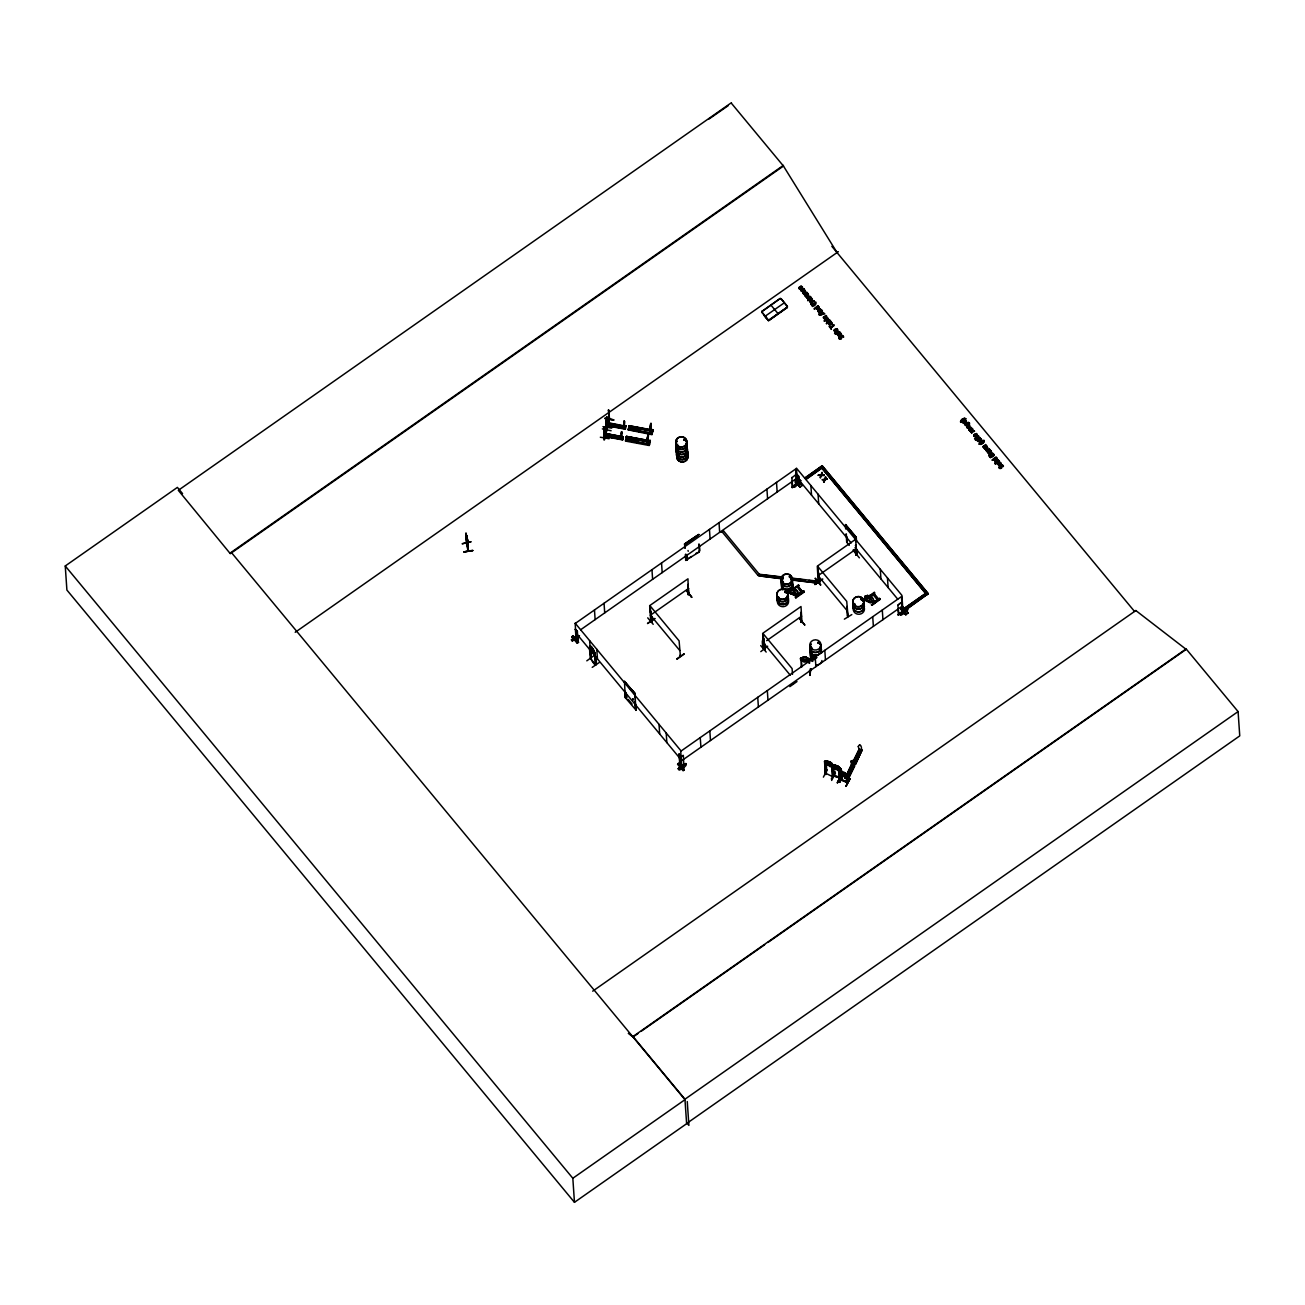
<?xml version="1.0" encoding="UTF-8"?>
<svg xmlns="http://www.w3.org/2000/svg" width="1305" height="1305" viewBox="0 0 1305 1305"><rect width="100%" height="100%" fill="white"/><g stroke="black" fill="none" stroke-linecap="round" stroke-linejoin="round"><path stroke-width="1.5" d="M621.947 432.624L621.669 438.725L621.098 435.674M621.245 435.332L621.196 433.358M621.898 432.33L621.979 433.472M622.142 437.681L623.186 437.338L607.216 434.793L607.429 433.847L623.317 436.832L622.615 439.638L606.939 436.017L606.711 436.963L622.615 439.883M622.974 437.452L622.844 438.611L622.925 437.501M623.757 424.941L624.345 427.991M624.72 421.906L624.214 427.958L623.757 425.202M625.748 427.029L625.927 426.197L610.055 423.146L609.875 424.06C616.466 424.565 628.374 428.268 624.622 426.621M624.932 426.947L625.079 426.817M647.215 439.654L647.9 443.798L648.438 434.043L647.9 443.798L647.15 437.974M649.401 443.488L649.629 441.204M649.694 428.464L650.379 433.015L651.016 423.277L650.412 424.321M651.374 430.96L652.321 431.661L651.032 431.368M677.654 444.189L677.393 445.054M684.326 440.405L684.032 439.181L684.603 440.16M683.869 439.72L685.272 439.622M761.826 312.189L761.99 312.564M778.269 597.07L779.052 597.364M782.478 581.932L783.359 581.606M782.935 582.095L782.69 581.769M786.54 592.519L786.344 591.85M786.719 592.144L786.409 591.703A5.595 5.122 -3.9 0 0 790.569 590.643M789.248 576.973L789.199 576.81M811.889 655.697L812.265 654.882L812.379 655.746M812.085 647.884L811.237 647.59M819.295 642.859L818.529 643.202M854.123 604.476L855.101 604.362M854.318 604.052L855.003 604.133M862.181 599.99L860.843 599.354L862.034 598.718M861.137 599.125C861.594 601.197 863.111 597.543 862.23 600.088M625.894 426.441L609.924 423.766L625.274 426.719M649.466 441.808L648.406 441.808M466.358 543.157L466.913 543.794L466.016 533.272L467.826 542.929M466.717 542.684L466.847 543.745L466.113 533.256M468.365 550.547L467.239 540.629M604.509 437.648C605.438 405.023 600.887 462.149 606.858 429.671M607.755 426.327L607.51 427.502L606.743 417.013L607.526 427.42M608.244 422.412L607.755 423.277L607.233 421.727L606.107 430.193L609.549 419.639L608.522 409.852L609.386 419.835M1003.268 465.657L1002.99 466.652M990.87 455.315L989.728 455.347M848.723 772.674L849.066 773.555M849.066 773.49L849.995 772.854M605.846 427.322L607.543 422.396M811.498 298.421L811.041 297.295M832.264 324.031C833.634 323.493 828.903 324.978 829.311 323.444M650.82 621.098L651.326 620.43M689.089 593.857L688.126 594.542L689.105 594.281M688.404 594.379L688.828 593.693M689.105 594.215L688.453 588.131M763.425 648.324C765.122 649.613 760.766 644.735 762.87 638.993L763.702 638.765L762.87 638.993M764.436 648.34L763.458 648.21M802.086 621.669L801.123 622.224L801.825 621.408M763.719 648.846L762.658 633.382L800.993 606.515L801.906 621.359M818.186 580.953L819.034 580.839M856.129 554.886L856.749 554.707M804.435 289.661L803.227 291.504M805.674 295.648L805.952 296.17M829.181 323.673L829.817 325.516L828.724 323.265M605.504 429.312L605.438 432.151L606.091 429.508M606.678 425.936L606.907 423.799M608 420.797L608.13 418.644M837.206 330.279L836.668 329.007M858.38 746.688L859.228 750.31L861.039 751.044L861.545 747.944M798.97 287.769L799.117 288.699M823.406 317.262L823.961 318.665M840.991 336.103L841.382 338.696L839.441 338.843M973.856 435.25L974.003 436.196M621.213 435.707L621.376 434.369M624.459 421.841L624.198 420.928L623.904 424.582M623.872 424.957L623.839 424.109M624.002 422.445L623.921 423.603M647.068 438.659L647.443 439.72M649.727 427.91L649.906 429.133M650.95 423.897L650.379 433.015L650.118 428.97M607.429 425.055L607.543 422.396M605.846 427.241L605.129 433.961L605.634 433.097M606.352 427.273L607.331 421.743M607.673 422.135C610.854 401.043 607.657 433.081 609.435 416.947M600.333 437.224L609.109 438.725M602.943 426.653L611.719 428.138M613.154 436.914L613.399 435.805M613.154 436.849L613.742 435.788M639.417 429.737L638.129 428.693M606.303 430.683L605.895 420.422L606.352 430.422M800.666 659.906L800.471 658.389L803.391 657.116L806.376 657.377L807.991 660.085L806.082 660.852L802.118 659.661L803.342 657.084L806.376 657.296M801.4 658.568L800.471 658.389L803.391 657.214M803.701 661.619L800.569 659.922M804.402 657.475L803.537 659.286L805.56 660.02L806.425 658.829L805.381 657.541M808.545 658.976L809.475 659.025L806.343 657.328L809.475 659.123L809.638 663.136M809.573 660.558L803.668 661.651L806.686 661.961L809.475 660.542M809.459 670.672L810.258 670.819M810.96 668.845L809.85 675.207M983.138 446.979L983.758 445.804M840.322 336.462L840.518 335.597M990.642 453.895L990.707 454.809M990.609 454.45L991.099 453.308M967.005 427.061L967.429 428.236M607.38 423.978L606.433 428.415M608.701 418.84L608.048 421.466M649.906 427.942L650.901 423.456M1001.147 464.009L1000.837 462.671M605.275 429.998L604.704 434.206L605.944 427.257M606.254 431.841L606.727 427.616M607.38 426.278L608.114 422.086L607.396 426.197M606.075 431.335L606.45 428.676M607.363 425.789L607.739 423.146M608.685 420.65L609.06 418.008M609.386 426.164L625.47 428.268L625.258 429.198L609.37 426.229L610.055 423.244M622.599 439.932L622.762 439.116L606.874 436.131M647.753 440.764L650.2 440.389L650.004 442.265L626.253 437.354L626.53 436.392L650.33 440.845L649.254 445.511L625.438 441.057L625.78 439.638L649.58 444.173M628.178 429.851L651.945 434.679L652.989 430.095L629.108 425.691L628.178 429.883L628.439 428.888M629.124 425.822L652.924 430.307L652.679 431.482L628.847 427.061L629.189 425.642M649.254 444.434L625.682 439.932M651.978 434.418L652.255 433.358L628.357 429.133L652.239 433.423M652.435 431.205L652.288 432.787L652.386 431.188M799.59 288.519C799.998 285.469 801.727 291.276 799.476 287.997M823.944 317.327L825.527 318.159M834.678 330.475C837.353 329.235 834.743 333.101 834.825 330.002M963.269 422.412C964.787 419.835 964.574 425.283 963.253 421.89M975.602 436.31L974.835 434.777L974.476 436M988.733 453.194L988.391 452.704M828.61 323.885L828.887 323.069M969.223 429.59L969.321 430.454M783.033 578.98L759.265 575.88L759.51 574.282L783.261 577.087M759.282 576.174C761.076 572.145 755.938 577.234 759.526 574.591L783.277 577.397M790.944 579.926L818.659 583.188L818.741 580.578M624.018 422.216L624.41 420.977M647.329 438.007L648.226 434.206M650.004 427.273L650.428 425.006M998.765 465.004L998.146 464.515M626.204 437.762L650.021 442.183M647.459 437.257L648.079 434.565M649.45 444.695L625.65 440.225M650.33 440.878L626.449 436.441L625.584 440.503M652.712 431.172L629.043 426.278M652.989 430.128L650.379 429.508L652.875 429.655M997.281 459.278L997.069 458.12M983.823 440.356L983.171 442.281A3.997 3.654 -3.9 0 1 982.176 443.276M983.709 441.204L983.856 440.323L984.068 441.808M960.692 420.911L960.888 422.38L961.035 421.515M960.92 422.363L961.165 421.156M635.6 703.95L635.829 710.377L635.046 703.395M797.176 594.542L794.761 595.211L790.504 593.759L788.726 591.491L789.313 588.637L791.727 587.968L795.936 589.485L797.73 591.752L797.094 594.476M797.045 594.542L797.681 591.671L795.936 589.485M870.565 602.682L866.357 601.181L864.562 598.897L865.166 596.059L864.611 598.979M826.391 321.226L826.734 320.247M621.327 432.428L621.572 431.612M608.375 436.963L608.995 434.271M611.034 426.213L611.67 423.521M609.451 437.159L610.071 434.467M612.11 426.425L612.746 423.733M611.05 437.469L611.686 434.777M615.144 426.996L615.781 424.304M614.1 438.04L614.737 435.348M617.396 424.598L616.759 427.208M620.984 438.92L621.62 436.213L623.203 437.061M625.862 426.327L624.279 425.479L623.692 427.958M621.979 436.914L621.555 438.708L621.262 435.984M622.697 438.594L622.991 437.093M609.419 425.919L625.356 428.79L625.894 425.773M628.88 437.012L627.917 440.927M635.568 427.029L634.605 430.944M637.705 427.436L636.758 431.351M637.46 438.627L636.514 442.542M639.173 431.922L640.135 427.893M650.494 429.818L649.547 433.864L649.58 432.917M650.2 440.389L650.167 441.204M652.076 432.754L652.5 430.503M604.965 418.546L613.839 419.835L605.08 418.106M606.466 429.769L604.541 437.991L604.117 427.583M606.825 421.597L606.743 417.013M609.174 419.036L606.107 430.193M611.131 430.764L602.339 428.888M651.293 621.262L651.766 622.175M652.043 621.93L650.885 611.735L651.848 622.175L651.587 621.343M680.182 656.04L680.019 655.224M680.378 655.763L679.089 640.853L650.249 606.058L651.277 621.653M764.241 649.303L763.246 633.79L792.102 668.584L792.494 674.359M764.29 649.368L765.105 649.727L764.648 643.756M793.032 683.657L793.179 683.771M818.92 582.063L817.876 566.566L846.733 601.36L848.022 616.27M819.393 582.683L819.149 581.426M848.071 616.368L847.516 615.65M467.076 539.699L466.799 535.605M621.555 431.988L621.196 433.488M591.083 658.846L589.615 640.608M589.811 646.187L590.774 659.058L590.594 657.948M850.893 761.092L852.834 760.407M858.135 746.525L859.571 744.878M818.643 307.279L818.153 306.822M996.661 459.197L996.009 459.882M841.268 334.586L841.219 333.64M827.027 317.262L826.554 318.306M966.336 421.825L965.863 422.869M977.478 435.25L975.292 436.8M626.449 436.441L650.2 441.384L626.384 436.979M651.994 433.374L651.913 433.684M761.875 312.384L761.973 311.194M763.686 314.88L768.661 320.916L761.973 312.303M781.124 298.731L787.29 306.169L787.143 307.686L769.379 320.149M841.48 338.517L841.399 337.326M1001.522 468.087L1001.441 466.896M466.358 542.635L468.055 550.971L468.185 550.106M803.831 293.511L804.108 292.075M811.09 300.509L810.519 301.047M818.349 311.047L820.502 308.779L818.463 311.194M967.641 427.094L967.951 427.991M801.971 288.062L800.927 286.284M826.408 317.539L825.152 315.696L826.228 316.528M798.986 287.981L799.41 287.035M823.488 317.001L823.553 318.192M973.938 435.005L973.905 435.952M604.982 418.448L613.758 420.145M857.336 757.65L856.113 757.569L856.439 758.433M960.447 421.858L961.035 420.243M810.536 297.507L810.894 297.964M997.64 463.373L997.558 464.433M983.758 446.897L984.362 446.082M802.901 292.777L805.364 290.509L803.521 293.07M809.948 300.803L810.111 302.01M817.746 310.215L817.909 311.406M840.648 334.488L839.637 333.379L839.213 334.292M820.992 474.89C814.336 475.02 823.031 476.57 822.02 472.459L821.644 475.085L823.863 474.89L821.644 475.085M820.992 475.085L822.02 472.459M825.152 479.327L827.37 479.114L825.152 479.327L825.527 476.7C826.196 480.615 818.186 479.392 824.336 479.849M803.766 290.265L803.668 289.123M820.453 478.005L821.465 475.412L824.271 475.379L821.465 475.412M823.944 482.034L824.972 479.653L823.961 482.246M821.628 474.89L822.46 473.193M825.135 479.131L825.967 477.418M820.029 477.483L820.812 475.412L818.219 475.118M823.537 481.708L824.32 479.653M819.165 308.323L818.61 306.544M997.15 459.539L996.841 457.908M1000.511 464.074L999.924 462.655L998.325 463.601M969.321 429.378L969.24 430.242M623.138 437.485L607.314 434.369M606.76 436.686L607.38 433.88L623.268 436.963L607.298 434.451M622.697 439.508L606.76 436.653L622.762 439.132M626.27 437.387L650.184 441.465M652.81 430.878L628.912 426.719L652.81 430.911M765.105 649.727L763.898 639.45L764.502 649.009M826.228 773.702L825.364 773.849L824.532 761.304C829.099 763.914 824.466 789.346 825.249 762.006C823.488 759.526 832.769 761.826 832.753 764.697C835.184 783.489 830.975 779.101 831.921 764.371L833.226 776.997M824.727 762.838L830.225 766.639M829.001 761.924L828.137 761.484L827.354 763.099L829.213 764.42L830.045 764.175L829.034 761.843M827.142 769.787L823.39 777.144M841.252 772.674C843.944 770.342 835.135 763.017 839.474 768.302L839.555 769.444L836.016 768.906L834.091 766.133C838.202 764.273 830.518 765.236 833.357 766.149C832.362 778.041 832.182 775.3 841.399 778.09M832.851 766.214L830.176 766.59M832.753 767.079L838.365 770.668M835.64 769.607L832.802 766.981M831.285 779.02L835.102 771.532M833.243 776.964L825.429 773.115M833.438 765.872L834.205 775.203M835.461 773.098L831.644 780.439M840.387 779.118L840.029 768.514L840.29 772.364M839.604 779.509L839.082 771.793L844.498 772.495L845.983 775.692L842.443 775.154L840.599 773.539L841.709 771.369L839.131 771.94L840.338 779.003M840.86 768.759L839.898 768.775M839.148 773.408L842.019 776.018L847.434 776.638L844.759 777.013M839.458 778.318L837.206 782.853L840.616 776.801M842.638 772.071L841.904 773.604L843.748 774.925L844.596 774.681L843.585 772.348M839.816 778.433L837.598 782.837M840.453 778.074L841.382 778.742L841.04 774.86M842.557 776.149L839.604 782.38L842.981 776.475M842.671 776.361L839.588 782.184M851.545 761.076L850.762 761.631M845.02 778.172L851.855 764.094L845.085 778.204L848.185 779.428L854.857 765.774L851.676 764.518M859.457 749.054L852.459 763.082L859.065 749.396M859.473 749.396L852.752 763.197L855.558 764.306L861.806 750.489M853.242 764.763L845.607 778.416L852.785 764.094L853.666 765.138M859.799 749.608L852.997 763.295L860.028 749.788L861.055 750.032L860.142 750.147M853.013 764.322L853.046 765.219M860.794 749.298L860.99 750.147M847.581 779.183L854.318 765.562M861.773 749.984L854.612 763.931L861.985 750.065L855.493 764.29M855.02 764.094L861.985 750.065M847.744 779.248L854.384 765.105M846.505 774.664L846.961 782.087M847.646 782.282L847.239 775.088M849.979 778.922L845.868 786.328L850.012 778.955M845.983 786.36L849.604 778.612M983.562 441.367L983.154 442.085A3.997 3.654 -3.9 0 1 982.159 443.08L981.311 443.749M590.219 658.095L595.684 664.93L594.656 652.027L595.52 664.115M606.695 430.471L605.895 420.422M983.709 442.477L984.313 441.057M841.089 335.907L841.219 337.13M801.123 622.224L801.188 612.143L800.748 612.828M840.355 336.103L841.872 335.075L843.422 336.625M1001.424 468.267L1001.571 467.304M802.51 288.062L801.449 289.286M837.663 330.491L835.575 331.943L834.123 330.442M837.516 330.981L837.353 328.958M966.108 422.592L965.928 420.585M977.396 435.56L974.672 436.637M991.376 452.427L990.674 453.422M799.068 287.72L799.965 286.627L801.841 288.046M834.352 329.708L834.287 331.127L835.918 331.731M962.943 421.319L963.269 423.228M962.813 421.776L963.465 420.846M973.954 435.201L974.59 434.288M988.064 451.628L988.162 453.292M837.125 330.279C836.342 332.449 835.233 327.392 834.368 329.904M965.602 422.298C962.992 416.213 968.783 426.017 963.172 421.287M990.838 452.199C990.299 454.548 989.076 449.491 988.293 451.595M688.012 550.482L688.241 551.281M811.335 298.763L811.465 297.866M635.388 709.365L625.258 697.62L624.475 681.194L635.046 693.95L635.829 710.377M961.361 420.993L962.992 419.182M997.64 463.569L998.374 462.574M1001.033 464.091L999.614 465.445M787.307 307.54L787.404 306.479M817.974 642.5L819.458 642.305M803.097 292.19L803.325 293.756M810.079 300.607L809.981 301.814M967.217 426.67L967.021 427.665M967.087 427.061L969.468 424.99L967.87 427.029M608.978 416.85L609.304 415.528M607.233 421.809L608.097 420.585L608.097 422.168M608.195 423.815L606.743 428.546L606.711 426.099M604.721 435.723L605.487 434.467L604.835 435.642M578.164 637.199C579.665 645.632 572.536 637.819 578.441 637.166M681.846 765.676L681.52 766.573L680.786 756.427L678.992 754.29L680.786 756.427M684.212 764.665L681.716 766.785L680.672 750.457L575.179 623.203L576.125 639.156L577.707 637.101M682.205 766.133L684.146 765.17M818.659 307.768C816.424 311.52 815.282 305.142 818.545 307.311M989.255 454.89C987.901 459.409 996.351 456.456 993.382 453.83M819.149 308.111L818.398 309.089M997.15 459.344L996.4 460.322M789.395 588.702L791.727 587.968M788.954 589.566L797.339 587.054C807.762 602.763 798.578 579.828 794.19 589.387M788.677 591.557L790.292 589.795M790.259 592.927L793.995 592.682L794.354 591.736L792.233 590.545L789.721 592.144L790.308 592.861M790.504 593.759L795.642 593.563L794.696 590.3L792.102 589.289M793.277 594.77L802.004 592.666L793.619 595.178M865.297 597.168L873.518 594.884L868.429 596.483M864.514 598.962L867.956 596.695L871.74 599.142L871.495 600.969L866.438 601.067M867.564 595.537L871.789 596.891L873.567 599.174L872.98 602.013L870.582 602.551M865.525 599.631L868.086 597.967L870.207 599.142L868.787 600.398L865.574 599.55M879.586 598.375L878.705 599.615L879.586 598.375L880.059 599.484L871.724 605.324L877.971 600.121L873.355 595.113M871.789 596.891L867.531 595.455L865.117 596.124L867.613 595.472M869.13 602.192L877.857 600.072L869.473 602.584M998.178 463.797L999.271 462.737M635.225 439.442L635.095 440.992M819.997 314.423L821.351 312.629L822.248 313.901L821.351 312.629M821.693 312.401L824.091 313.298L822.786 313.722L821.693 312.401L822.476 311.145L821.465 309.938L819.361 311.634L821.465 309.938M805.723 295.403L808.431 295.795M961.589 420.634L963.873 418.823M897.791 614.655L898.949 614.247L897.987 614.867M808.627 295.844L808.138 294.147M841.04 334.945L841.105 333.476M972.861 429.949L971.034 430.21M991.327 453.912L992.012 455.853L993.399 454.662L992.665 453.846M837.794 333.803L837.614 335.075M841.366 338.501L839.197 338.664M967.658 427.29L969.843 425.43M802.118 288.829L802.542 287.165M990.984 453.178L991.409 451.514M803.929 290.999L804.386 289.384M571.802 636.742L577.365 643.153L571.802 636.742L573.058 635.666L578.621 642.288L577.365 643.169M572.895 635.78L578.441 642.207M677.589 764.339L683.135 770.782C688.11 768.596 669.547 755.269 684.195 769.999M678.535 763.67L684.244 769.95M974.101 434.957L974.851 434.108L976.727 435.527M988.277 451.383L988.962 453.814M826.277 317.539L824.156 316.479M826.13 317.914L826.342 316.528M836.848 330.85L836.081 328.697M976.58 435.919L976.662 434.32M997.819 463.291L1000.364 462.476M1000.853 464.368L998.602 465.281M467.353 538.671L466.325 536.306M818.153 581.361L817.289 566.158L855.623 539.291L856.749 554.788M983.334 446.392L985.634 444.483M817.892 310.215C823.422 306.822 815.755 309.546 818.349 311.732M803.456 290.64L803.782 289.302M792.102 481.154L792.233 487.613L796.98 484.351M796.605 484.204L797.045 483.29M967.984 425.528L968.049 423.407M902.391 611.817L901.673 602.209L897.824 605.275L898.982 614.59M897.873 608.766L898.476 614.9L902.538 612.045L901.478 596.581L680.9 751.158M804.891 477.907L822.248 465.738L928.263 593.612L902.114 612.437M818.969 308.372L816.163 309.073M996.955 459.605L996.025 460.551M647.72 617.852L653.201 624.312M820.796 584.852L815.38 578.164M760.717 645.584L766.182 652.076M1000.56 465.363L1002.224 464.906M841.105 336.119L842.753 336.56M988.538 452.134L989.973 453.226L988.864 453.096M762.006 311.585L780.325 298.437L781.157 299.139M787.274 307.148L769.183 320.247L768.286 319.741M685.304 440.079L684.358 440.307M789.378 576.419L790.585 576.272M961.557 419.819L962.633 418.775M789.737 577.56L790.7 577.316M786.491 592.437L785.349 592.584M983.203 442.901L980.936 444.418L978.832 443.847M819.409 643.218L818.268 643.349M1000.348 464.058L998.945 464.825M967.299 425.332L967.38 423.538M832.117 323.999L830.42 324.08M818.414 308.111L817.044 308.828M996.416 459.327L994.655 459.964M839.637 335.206C836.587 331.747 840.273 338.778 837.598 334.879M969.925 429.769L971.654 430.699M792.233 487.613L792.902 486.667M1001.261 468.234L999.238 468.234M828.903 323.265L831.432 322.139M969.501 429.394L971.67 427.632M826.244 318.567L826.391 315.777M837.272 331.046L836.26 331.649M965.847 422.673L964.852 423.473M575.799 638.7L577.772 641M577.821 640.2L575.717 638.602M681.977 766.198L683.999 765.187M984.035 447.207L986.857 445.951M983.742 446.832L984.998 447.468M803.293 292.19L805.364 290.509M810.275 300.623L812.346 298.943L810.748 300.982M615.764 425.316L616.939 425.675M635.029 439.687L636.612 439.801M967.674 425.773L968.506 424.092M826.995 320.198L828.675 319.48M984.019 446.538L985.993 444.923M985.569 447.55L985.259 448.887M792.918 486.357L792.2 487.271M796.964 484.008L796.344 484.84M902.098 612.404L928.263 593.612M810.699 298.388L809.018 299.775L808.35 298.78L807.811 300.639L807.958 299.253M577.365 631.196L575.326 629.222L577.365 631.196L577.952 640.902M791.841 477.451L792.69 487.287C801.825 488.233 792.836 468.984 798.627 476.146L799.247 486.194L797.257 483.013M575.603 636.758L571.28 639.776L572.373 641.098L576.206 638.324M576.467 637.639L572.096 640.755L579.42 635.714M577.169 637.59L579.436 635.91M799.443 485.558L798.627 476.146M795.365 482.654L799.688 479.62M794.778 484.661L800.634 480.599L793.489 485.835M793.636 486.047L800.683 480.664M799.264 485.411L797.502 483.617L796.05 484.514L795.691 468.968L575.114 623.545M681.65 766.312L679.954 763.425M678.992 754.29L679.791 764.208L679.84 763.229M680.117 763.588L681.145 765.513M678.225 768.612C697.604 757.699 673.837 767.356 679.334 770.129C690.688 764.828 686.463 759.787 678.241 768.808M902.913 611.246L902.799 610.169M908.231 613.007L902.489 606.727L908.231 613.024L905.752 614.769L902.456 610.773M898.688 614.28L902.538 612.045M899.634 613.872L906.681 608.538M900.597 615.079C916.436 599.957 901.478 619.532 899.504 613.758L906.6 608.424L907.66 609.875M650.706 611.034C649.123 610.055 652.484 616.58 651.391 619.141M687.735 585.097L688.192 584.412L688.322 594.77L687.98 578.8L649.662 605.65L650.755 621.131M686.691 590.561L691.748 597.347L686.381 590.757M654.67 618.472L647.492 623.545L654.931 618.635M691.748 597.347L686.658 590.561M676.806 658.878L683.983 653.838M677.034 659.155L684.179 654.066M818.333 571.541C816.653 570.252 820.405 580.252 819.181 581.785M855.362 545.604L855.819 544.919L856.129 555.212M818.773 572.993L819.377 582.617M853.992 551.281L859.375 557.855M856.488 554.543L855.754 555.049L856.423 554.185M820.861 579.991C801.4 594.493 837.451 568.719 815.38 584.183M819.426 582.617L819.149 581.508M767.666 646.203L760.799 651.635M804.745 625.079L799.329 618.358L804.794 624.85M847.63 616.107L846.88 606.45L847.646 616.825M851.822 614.573L844.368 619.157M847.581 782.364L839.784 779.118M683.151 755.334L681.112 756.786M677.589 764.355L678.845 763.458M686.609 1123.523L1239.75 735.889L1238.086 711.584L1186.131 648.911L632.99 1036.545L684.946 1099.218L686.626 1123.719L574.461 1202.329L66.898 590.039L65.25 565.979L177.398 487.385L182.57 493.616M731.452 102.671L178.312 490.321L230.316 553.695L783.457 166.045L731.501 103.372M230.267 552.994L783.408 165.344M295.207 632.289L838.348 251.669M762.153 311.177L780.096 298.486M801.515 286.79L800.699 286.219L801.71 286.317M803.472 289.139L802.673 288.601L804.272 289.302M766.296 318.061L763.784 314.897M803.847 294.31L807.045 292.548L804.223 294.734M804.043 293.429L807.061 292.744M803.815 293.315L806.686 292.108M787.111 307.295L768.939 319.904M807.632 294L807.55 293.152L805.12 295.762M807.942 294.555C804.467 292.956 810.503 296.398 806.784 294.995M805.185 295.778L806.311 297.149L806.278 296.284M807.338 298.502L810.536 296.741L807.697 298.943M807.632 297.573L810.536 296.936M807.42 297.442L810.16 296.3M810.764 297.899L811.384 297.883M809.018 299.775L810.356 298.633M807.795 300.427L809.622 300.509M809.377 300.215L810.943 298.91M810.845 302.727L814.043 300.966L811.204 303.168M810.536 301.439L814.043 301.178M810.65 301.602L811.563 302.222L813.668 300.542M810.633 304.098L812.493 305.68C815.201 304.979 810.242 300.917 813.994 304.636C815.478 298.307 818.512 304.946 812.428 306.463L811.074 303.788M814.402 309.155L817.99 305.745L818.871 306.887M814.043 308.714L817.99 305.745M817.925 306.936L816.017 307.817M818.643 312.14L821.84 310.378L819.002 312.58M825.641 315.304L826.636 316.234M824.059 320.818L828.381 318.273L824.417 321.258M826.244 323.444L830.551 320.899L826.603 323.885M827.158 321.503C834.499 322.156 821.954 322.041 829.067 320.084M829.132 323.069L831.057 321.503M830.306 323.558L831.22 322.58L831.106 323.836M829.947 323.183L831.448 322.906M829.523 326.054L830.502 327.408L833.83 324.863L830.502 327.408M830.877 327.669C838.381 322.939 829.344 327.539 831.399 329.333L829.083 326.364M836.375 329.023L836.88 328.73M835.64 332.644C834.629 334.733 842.002 328.974 836.619 332.873L836.032 332.171M836.13 333.232L834.939 332.954M836.978 333.313L839.425 331.601L835.738 333.982M836.57 333.591L835.51 333.982M840.828 333.395L839.963 332.253L837.533 334.863M838.038 333.819L839.963 332.253M838.854 333.933L840.355 333.444L839.8 334.537M838.723 336.25L838.691 335.385M839.001 338.631L838.985 336.82L839.082 337.669M684.521 544.022L698.811 534.463L684.521 544.022L685.043 548.345L684.946 544.267L698.632 534.675M685.794 544.022L697.898 535.588M792.037 477.663L795.887 474.596M580.611 629.777L796.344 478.592M723.443 530.776L722.073 532.065L723.443 530.776L759.526 574.591M795.185 481.855L799.965 487.173L802.461 485.411L796.768 479.082L794.892 480.371L800.047 486.896M686.887 559.78L685.631 560.204L685.631 554.331M698.893 551.363L699.92 550.645L699.268 544.283M796.017 484.481L800.096 481.268M796.931 483.812L800.112 481.561M804.908 478.217L822.248 465.738M792.494 487.075L796.556 484.22M801.156 482.54L797.975 485.069L801.172 482.834M805.935 479.18L821.905 467.989L805.952 479.473M593.253 648.96C595.798 654.311 599.86 675.338 590.578 658.307C586.124 630.543 598.75 657.524 595.537 664.816M589.778 647.688L593.514 653.593L595.211 654.245M592.013 647.802L591.622 648.993L593.4 651.13L592.617 648.52M591.687 651.391L595.292 654.197L594.803 652.843M650.314 615.275L688.632 588.408M586.81 660.836L593.938 655.714M595.602 664.588L595.096 664.049M592.209 667.361L599.468 662.385M964.966 419.867L965.716 420.536M964.493 424.582L968.587 422.412M967.396 423.75L965.488 425.038M969.289 423.799L969.648 423.212M967.641 426.49L969.468 424.99M968.147 427.91C973.563 424.598 968.816 430.193 967.935 428.285M971.312 429.998L971.328 428.562L972.241 429.198M969.631 430.732L970.431 431.629L970.398 430.764M974.639 431.221C967.609 434.239 972.926 431.074 974.28 430.781M971.801 433.407L971.475 432.395M845.64 528.835L845.689 524.577L856.259 537.334L856.537 541.379M975.83 433.961L977.298 434.532M978.832 436.278L974.509 438.823L978.473 435.837M975.357 439.867L979.68 437.305M976.858 439.524L976.646 438.317M977.119 439.997L976.613 440.258M977.608 439.654L980.055 437.746M977.266 440.731L977.69 441.416M977.771 440.421L980.969 438.855L978.146 441.057M977.788 440.617L980.61 438.431M978.13 440.862L980.969 438.855M979.207 442.346L982.404 440.584L979.745 441.498M980.039 441.759L982.045 440.144M979.566 442.77L982.404 440.584M625.258 697.62L625.16 691.324M856.259 537.334L845.363 524.789M987.216 446.392L985.471 448.985M985.454 448.79C990.805 445.38 986.156 451.187 984.965 449.067M985.895 450.388L986.401 450.845M987.184 450.486C992.583 446.343 987.575 453.814 986.401 450.649M986.662 451.334L987.02 451.758M986.955 450.6L989.484 449.132M987.004 451.563L989.842 449.573M792.037 589.436L798.448 584.966L798.154 586.532L802.852 592.193L798.154 586.532M793.685 588.914L798.839 585.423M817.941 575.782L856.276 548.916M990.104 456.277L991.588 456.146L991.148 455.429M990.413 457.484L994.214 454.825M802.803 591.605L803.733 590.953L804.206 592.062L795.871 597.902L795.398 596.793L802.086 592.111M856.912 553.581L857.091 549.47M795.446 597.38L804.174 591.475M992.387 460.388L996.351 457.402M992.028 459.947L995.992 456.962M995.65 457.892C992.632 461.105 994.981 456.832 996.547 458.544M994.818 461.905L995.242 462.59M998.521 460.029L995.323 461.791L998.162 459.605M995.095 463.454L999.418 461.122L995.47 464.091M995.111 463.667L999.059 460.681M995.454 463.895L999.418 461.122M766.655 640.673L801.645 616.139M869.489 595.732L874.285 592.372L873.991 593.938L878.705 599.615M871.136 595.211L874.676 592.845M869.995 596.206L873.273 593.905L877.971 600.121M871.3 604.802L877.939 599.533M871.724 605.324L880.027 598.897M900.319 603.155L897.824 605.275M681.553 760.782L902.13 606.205M901.853 610.12L925.816 593.335L901.853 610.12L902.93 611.686L901.934 595.39L796.442 468.136L797.583 483.666M592.698 991.164L1135.839 610.544L1186.163 649.368L767.976 942.422M628.309 1033.364L633.023 1037.002L638.014 1033.495M641.359 1031.162L764.648 944.755M684.946 1099.218L1238.086 711.584M574.461 1202.329L572.83 1178.268L684.978 1099.675L231.621 552.782M708.99 119.032L728.288 105.607M1135.839 610.544L1134.534 611.441L831.84 246.319M688.355 558.589L691.356 556.517M695.859 553.418L699.333 551.917L686.854 559.633M849.261 545.392L846.717 542.276L847.076 537.937M626.987 697.865L625.878 692.351M634.834 693.151L625.291 682.678L634.834 693.151L635.323 698.012M857.369 553.516L855.623 553.173L853.079 550.058M635.91 708.762L634.736 701.389M901.788 611.735L902.783 611.148M901.804 612.094L902.799 611.507M802.461 485.411L796.556 479.212M962.242 419.231L964.607 418.155L965.912 418.872L964.33 418.905M982.502 443.488L980.12 444.352M803.211 290.624L801.662 290.787M967.005 422.82L968.016 422.363M801.792 288.878L799.28 288.748M826.228 318.355L824.515 318.746M965.537 422.918L963.025 422.787M990.658 453.226L988.391 453.324M803.586 291.08L801.335 291.146A1.958 1.794 -3.9 0 1 800.813 290.46M967.674 425.577L965.292 425.512M991.539 453.961L992.485 453.912M840.812 335.516L843.242 336.298M591.475 646.823L590.79 648.406L594.33 652.679M976.76 439.377L975.928 439.524M840.844 334.896L839.621 335.01M972.258 430.634L972.796 428.856M684.342 439.279L685.484 439.361M785.333 591.41L786.181 591.654M989.484 454.907L990.381 454.727M800.193 486.798L795.495 481.839M901.282 609.435L906.143 614.459M848.951 772.495L849.963 772.772M981.735 443.341L980.871 443.896A4.241 3.882 -3.9 0 1 979.598 444.092L979.272 444.369M833.406 774.844L841.497 778.123M839.555 778.775L847.679 782.038M847.532 782.674L846.341 775.137L846.831 782.396M802.967 290.787L801.515 290.624M638.129 428.578L637.77 430.242M636.073 441.172L636.726 439.916M998.749 462.557L1000.07 462.362M801.091 288.666L799.688 288.487M964.835 422.706L963.318 422.363M974.835 434.777L975.977 436.147L974.574 435.984M1000.625 467.957L999.434 467.663M825.886 318.567L824.842 318.812M990.316 453.439L989.272 453.667M963.041 418.775L964.623 418.367M818.023 309.122L816.979 309.35M810.128 671.162L809.361 671.39M963.449 419.166L965.879 418.889M1001.098 464.955L1001.93 464.841M820.013 314.619L822.232 313.706M1000.837 468.528L999.483 468.413M819.719 315.255C834.645 309.807 810.209 320.149 822.085 310.867M991.409 453.341L993.121 453.732M966.809 425.397L965.667 425.153M966.597 425.658L967.576 423.685M864.791 596.989L873.192 594.476M995.666 460.486L994.41 460.437M466.44 543.728L465.738 533.451L466.309 534.137M467.679 540.662L466.342 534.871M466.88 536.502L468.022 542.896M467.761 542.717L466.945 538.835L467.663 543.239M467.402 541.363L466.945 538.835M470.926 541.901L462.117 543.777L470.844 541.689M467.565 543.272L468.103 544.316M463.83 551.95L472.671 550.302M472.72 550.596L463.813 551.868L472.736 550.661M854.155 763.066L853.666 766.149L851.839 765.431L851.007 761.794M616.466 426.229L615.634 425.838M636.073 441.074L634.931 440.699M824.499 761.386L827.223 760.929L826.065 763.034L827.892 764.648L831.432 765.187L829.947 761.99L832.655 764.665M832.655 765.546L835.331 765.17M838.332 770.749L841.056 770.309M818.235 475.33L820.812 475.412M991.702 453.243L992.583 453.357M824.988 479.849L827.37 478.919M847.532 782.723L839.458 779.444L839.082 771.793M964.493 423.358L963.53 423.195M808.496 658.846L809.377 659.123M785.936 591.442L785.153 592.519M861.626 598.848L862.442 599.125M1001.946 465.379L1001.261 466.701M847.614 615.764L848.087 616.613M845.673 534.414L845.803 534.61M632.697 699.219L633.333 699.969L632.697 699.089M791.173 578.033L818.888 581.312M791.189 578.327L805.054 579.975M809.002 580.431L819.752 582.47L819.393 578.376M759.265 575.88L783.016 578.686M790.928 579.616L818.659 583.188M828.887 320.019L827.06 321.552M984.508 447.941L983.122 446.767M802.216 291.716L800.683 290.004M624.23 425.691L625.845 425.985M609.5 425.691L625.389 428.611M628.292 429.524L652.125 433.896M621.62 431.694L621.8 432.575M841.203 778.71L833.34 775.545M835.526 334.178L834.531 333.281M608.456 416.572L607.347 423.456M801.4 622.452L800.683 614.459M807.762 298.209L806.849 297.687M811.155 302.515L810.291 301.993M818.953 311.911L818.088 311.389M802.689 288.617L803.668 289.335M827.647 322.253L826.62 321.731M827.664 322.449L826.375 321.014L829.295 319.611M831.122 322.156L832.215 322.922M768.727 320.296L761.973 312.172M830.894 323.787L831.448 322.71M971.507 429.916L972.421 429.655L971.817 428.709M984.133 447.892L983.154 446.963M1002.289 465.526L1001.098 466.342M998.553 464.743L1000.544 463.128M859.522 744.976L860.452 745.334M800.096 289.465L798.954 288.03M859.277 750.212L861.104 750.946M861.3 751.452L858.592 750.783M855.02 758.107L857.76 759.2M854.416 759.331L857.157 760.44M856.471 761.826L853.731 760.717M853.927 766.573L851.219 765.888M835.282 765.122L838.104 766.149M848.315 771.842L851.039 772.854M847.63 773.213L850.371 774.322M847.027 774.452L849.767 775.545M846.358 775.757L849.098 776.932L846.358 775.839M845.901 776.752L848.642 777.78M989.794 450.633L990.658 451.383M681.487 765.252L681.373 766.1L679.644 763.898M839.67 338.354L840.779 338.419L840.599 337.098M807.191 295.322L808.121 294.522M842.068 335.679L842.9 336.918M1002.11 465.233L1002.795 466.13M803.554 293.902L802.869 292.793M976.336 433.439L977.51 435.152M976.091 433.88L976.809 434.728M798.954 485.884L797.42 484.073M902.685 610.642L901.054 608.766M806.8 296.822L805.756 295.697M970.887 431.27L969.778 429.916M829.05 319.888L829.686 321.03M968.065 423.603L967.886 422.722L968.914 423.26M975.52 439.85L977.461 440.225M861.431 747.243L860.599 745.465M854.057 762.365L853.225 760.587M990.56 450.453L991.278 451.4M839.343 335.026L838.463 334.194M992.844 453.308L994.214 455.021M845.232 778.139L851.855 764.094M830.698 323.885L829.931 322.988M839.604 334.618L838.838 333.737M780.961 298.584L787.437 306.757M838.022 766.247L840.812 768.841M847.337 775.105L844.449 772.511L847.288 775.203L846.586 774.697M806.865 297.899L807.436 297.638M829.801 324.831L829.164 323.803M984.753 449.148L984.345 448.284M990.365 450.943L990.332 452.966M808.399 294.098L808.154 296.153L806.05 295.109M970.055 431.351L969.305 430.259M805.511 296.251L806.311 297.149M835.021 331.258L834.645 330.426M804.076 289.025L802.673 288.601M968.734 422.885L969.387 424.19M990.821 450.649L991.425 451.709M837.109 328.713L837.712 329.774M795.707 481.708L800.275 486.896M901.494 609.304L906.062 614.508M900.972 609.468L905.752 614.769M575.521 629.401L575.929 639.189M590.251 646.595L591.116 658.96M856.031 555.229L855.428 549.079M815.087 578.555L820.502 585.08M687.066 1123.214L688.893 1125.399L687.262 1101.551M796.588 474.172L798.383 476.325M799.59 479.539L800.699 480.86M900.907 608.848L902.897 610.381M899.488 613.546L906.567 608.57M679.889 763.719L681.65 765.79M963.71 421.548L964.852 422.918M974.851 434.989L975.977 436.147M989.973 453.226L988.831 451.644M990.43 457.68L989.043 455.298L990.691 454.613M799.965 287.508L801.091 288.862M824.401 316.985L825.543 318.355M836.26 331.291L835.118 329.725M822.281 466.048L928.279 593.922M821.922 468.283L820.861 466.717L926.876 594.901M822.166 468.577L925.588 593.335M846.113 526.127L855.264 537.171L855.542 541.102M797.094 477.761L851.121 542.929M855.02 547.627L897.758 599.207M846.619 541.151L847.239 541.918L846.863 536.29M796.898 483.502L797.975 485.069M874.725 593.432L874.285 592.372M878.657 599.028L873.991 593.938M818.529 576.19L847.385 610.985M804.206 592.062L803.733 590.953M798.872 586.01L798.448 584.966M795.398 596.793L795.871 597.902M722.057 531.755L758.14 575.57M763.898 643.414L790.243 675.191M650.901 615.683L679.758 650.477M624.149 681.422L634.736 694.178M589.762 646.269L589.501 646.448M575.831 632.827L680.117 758.613M65.25 565.979L572.83 1178.268M846.505 534.185L846.26 533.99M853.715 549.617L856.259 552.733M628.276 699.415L632.093 704.096M991.572 455.331L991.718 453.651L993.399 454.662M1003.007 465.298L1003.463 466.195M799.084 485.134L799.492 486.015M829.735 319.758L830.078 320.753M801.759 286.839L801.466 288.617M796.98 681.569L789.835 686.642M999.238 467.369L1000.348 468.283L1000.837 467.092M839.409 338.305L839.066 337.473M1002.583 465.64L1002.941 466.472M984.41 448.529L985.536 449.197M633.708 699.301L633.3 699.056M993.97 460.29L993.611 459.311M783.457 166.045L837.043 252.583M801.531 290.836L801.237 289.841M466.228 534.789L466.799 536.012M999.255 467.565L999.043 466.407M805.201 295.974L807.55 293.152M467.288 540.254L467.614 541.135M467.712 542.652L466.962 538.166M843.405 336.429L843.617 337.277M466.847 543.581L468.413 550.971L467.712 541.298M467.255 539.324L466.799 536.567L467.174 539.112M466.489 535.833L466.929 538.492M466.603 537.366L467.027 540.025M972.372 429.231L970.545 429.312M467.63 541.51L467.141 537.154L466.847 538.198M887.465 577.952L888.118 587.576M880.288 569.29L880.94 578.914M882.294 610.022L882.947 619.647M872.719 616.743L873.371 626.367M855.819 537.481L856.227 541.591M856.635 549.552L857.059 553.744M855.819 544.919L856.651 554.886M845.689 524.577L845.966 528.623M846.178 534.463L846.717 542.276M858.429 757.732L855.688 756.721M818.056 494.204L818.708 503.828M824.809 650.314L825.461 659.939M810.878 485.542L811.531 495.166M815.217 657.019L815.886 666.643M784.24 302.858L765.073 316.283M808.66 658.862L808.839 663.087M778.269 313.918L771.043 305.223M801.923 666.871L801.303 658.324L801.123 666.806M776.508 482.41L777.16 492.034M766.932 489.13L767.585 498.755M767.324 690.59L767.976 700.214M757.732 697.31L758.401 706.935M719.022 522.701L719.675 532.326M709.447 529.422L710.099 539.047M698.795 544.103L699.333 551.917M709.838 730.882L710.491 740.506M700.247 737.602L700.916 747.21M686.919 554.348L687.327 560.204M686.593 555.734L686.805 559.829M685.451 554.429L685.859 560.498M687.8 588.588L688.126 594.542M683.347 755.562L683.82 765.415M679.236 754.111L680.133 763.947M661.537 562.993L662.19 572.618M650.445 429.198L650.412 430.014M647.786 439.948L646.937 444.173M666.202 733.002L666.855 742.627M651.962 569.698L652.614 579.322M659.025 724.357L659.678 733.965M635.046 438.186L634.083 442.085M633.153 426.572L632.191 430.487M632.909 437.779L631.946 441.677M631.538 426.278L630.576 430.193M630.494 437.322L629.532 441.237M624.279 420.944L624.345 421.809M614.345 424.027L613.709 426.637M613.122 435.038L612.485 437.648M608.522 409.852L609.288 420.341M604.052 603.269L604.704 612.893M594.476 609.99L595.129 619.614M596.793 649.27L597.445 658.895M467.533 539.976L468.267 550.27M686.136 443.977A5.612 5.138 -3.9 0 1 682.336 452.215A5.612 5.138 -3.9 0 1 676.496 445.168M687.017 447.272A5.628 5.155 -3.9 0 1 681.748 454.401A5.628 5.155 -3.9 0 1 676.626 447.289M685.957 441.335A5.595 5.122 -3.9 0 1 685.223 448.235A5.595 5.122 -3.9 0 1 677.654 448.251A5.595 5.122 -3.9 0 1 677.067 441.351M686.104 443.537A5.595 5.122 -3.9 0 1 682.303 451.758A5.595 5.122 -3.9 0 1 676.479 444.728M685.924 440.878A5.612 5.138 -3.9 0 1 685.207 447.794A5.612 5.138 -3.9 0 1 677.621 447.811A5.612 5.138 -3.9 0 1 677.034 440.894M687.376 452.704A5.612 5.138 -3.9 0 1 682.858 459.784A5.612 5.138 -3.9 0 1 676.626 454.026M687.425 452.378A5.693 5.204 -3.9 0 1 682.841 459.556A5.693 5.204 -3.9 0 1 676.528 453.732M687.034 447.468A5.628 5.155 -3.9 0 1 681.765 454.597A5.628 5.155 -3.9 0 1 676.643 447.485M687.262 449.866A5.693 5.204 -3.9 0 1 681.928 457.093A5.595 5.122 -3.9 0 1 676.838 450.078M676.757 449.899A5.693 5.204 -3.9 0 0 681.928 457.093A5.595 5.122 -3.9 0 0 687.18 450.046M687.344 452.264A5.595 5.122 -3.9 0 1 682.825 459.327A5.595 5.122 -3.9 0 1 676.594 453.585M687.164 449.605A5.612 5.138 -3.9 0 1 681.911 456.734A5.612 5.138 -3.9 0 1 676.806 449.638M791.515 581.231A5.595 5.122 -3.9 0 1 790.797 588.131A5.595 5.122 -3.9 0 1 783.228 588.147A5.595 5.122 -3.9 0 1 782.641 581.247M791.678 583.449A5.595 5.122 -3.9 0 1 791.613 589.697M782.723 589.713A5.595 5.122 -3.9 0 1 782.038 584.624M791.662 583.302A5.595 5.122 -3.9 0 1 791.597 589.55M790.553 590.496A5.595 5.122 -3.9 0 1 786.409 591.524M782.706 589.566A5.595 5.122 -3.9 0 1 782.038 584.477M791.401 578.36A5.693 5.204 -3.9 0 1 790.651 585.39A5.693 5.204 -3.9 0 1 782.967 585.407A5.693 5.204 -3.9 0 1 782.38 578.392M791.564 580.888A5.693 5.204 -3.9 0 1 790.83 587.903A5.693 5.204 -3.9 0 1 783.147 587.919A5.693 5.204 -3.9 0 1 782.543 580.904M791.303 578.131A5.595 5.122 -3.9 0 1 790.585 585.032A5.595 5.122 -3.9 0 1 783.016 585.048A5.595 5.122 -3.9 0 1 782.429 578.148M787.307 596.352A5.595 5.122 -3.9 0 1 783.522 604.574A5.595 5.122 -3.9 0 1 777.682 597.543M787.372 596.157A5.693 5.204 -3.9 0 1 783.522 604.509A5.693 5.204 -3.9 0 1 777.601 597.347M787.453 598.424A5.595 5.122 -3.9 0 1 786.719 605.341A5.595 5.122 -3.9 0 1 779.167 605.357A5.595 5.122 -3.9 0 1 778.563 598.457M787.926 594.672A5.693 5.204 -3.9 0 1 783.343 601.85A5.693 5.204 -3.9 0 1 777.013 596.01M784.876 591.85A5.693 5.204 -3.9 0 1 787.192 593.498M787.29 595.896A5.612 5.138 -3.9 0 1 783.489 604.133A5.612 5.138 -3.9 0 1 777.65 597.086M787.812 594.411A5.595 5.122 -3.9 0 1 783.31 601.475A5.595 5.122 -3.9 0 1 777.079 595.732M784.811 591.638A5.595 5.122 -3.9 0 1 787.094 593.253M820.225 647.117A5.595 5.122 -3.9 0 1 819.507 654.033A5.595 5.122 -3.9 0 1 811.938 654.05A5.595 5.122 -3.9 0 1 811.351 647.133M817.795 642.615A5.693 5.204 -3.9 0 1 820.584 649.841A5.693 5.204 -3.9 0 1 812.46 651.848A5.693 5.204 -3.9 0 1 811.09 644.279M820.29 646.774A5.693 5.204 -3.9 0 1 819.54 653.789A5.693 5.204 -3.9 0 1 811.857 653.821A5.693 5.204 -3.9 0 1 811.253 646.807M817.746 642.403A5.595 5.122 -3.9 0 1 820.486 649.515A5.595 5.122 -3.9 0 1 812.493 651.489A5.595 5.122 -3.9 0 1 811.139 644.034M816.587 657.573A5.595 5.122 -3.9 0 1 810.764 650.543A5.595 5.122 -3.9 0 0 816.587 657.41M820.388 649.352A5.595 5.122 -3.9 0 1 821.449 653.153M820.372 649.189A5.595 5.122 -3.9 0 1 821.449 652.989M821.954 660.542A5.595 5.122 -3.9 0 1 815.641 664.979M810.862 660.575A5.595 5.122 -3.9 0 1 811.27 657.948M816.604 657.802A5.595 5.122 -3.9 0 1 810.78 650.771M820.405 649.58A5.595 5.122 -3.9 0 1 821.481 652.043M813.847 659.694A5.693 5.204 -3.9 0 1 810.845 652.892M812.803 661.456A5.595 5.122 -3.9 0 1 811.09 655.42M813.863 659.841A5.693 5.204 -3.9 0 1 810.845 653.022M811.726 660.852A5.693 5.204 -3.9 0 1 811.025 655.681M863.16 603.775A5.595 5.122 -3.9 0 1 862.426 610.675A5.595 5.122 -3.9 0 1 854.873 610.691A5.595 5.122 -3.9 0 1 854.269 603.791M863.306 605.993A5.595 5.122 -3.9 0 1 862.589 612.91A5.595 5.122 -3.9 0 1 855.02 612.926A5.595 5.122 -3.9 0 1 854.432 606.026M860.729 599.272A5.693 5.204 -3.9 0 1 863.731 606.075A5.693 5.204 -3.9 0 1 856.276 608.913A5.693 5.204 -3.9 0 1 853.258 602.111M863.209 603.432A5.693 5.204 -3.9 0 1 862.475 610.446A5.693 5.204 -3.9 0 1 854.791 610.463A5.693 5.204 -3.9 0 1 854.188 603.448M860.664 599.06A5.595 5.122 -3.9 0 1 863.633 605.748A5.595 5.122 -3.9 0 1 856.292 608.554A5.595 5.122 -3.9 0 1 853.323 601.85M810.519 668.633L809.867 675.419L810.568 668.666M836.293 765.66L835.477 767.34L838.153 768.417L836.26 765.741M839.066 769.738L837.011 768.009L835.102 768.188L836.521 767.585L835.004 765.872L836.945 767.552L838.821 767.405L837.467 767.976L839.066 769.738M846.276 526.225L855.183 537.122L846.276 526.225M856.015 762.658L853.274 761.565L856.015 762.658M677.833 445.984A5.628 5.155 -3.9 0 0 686.87 442.542A5.628 5.155 -3.9 0 0 679.204 437.126A5.628 5.155 -3.9 0 0 677.833 445.984M677.866 446.082A5.595 5.122 -3.9 0 0 686.838 442.672A5.595 5.122 -3.9 0 0 679.22 437.289A5.595 5.122 -3.9 0 0 677.866 446.082M683.004 461.921A5.628 5.155 -3.9 0 0 686.805 453.667A5.612 5.138 -3.9 0 1 683.004 462.003A5.612 5.138 -3.9 0 1 677.165 454.956A5.628 5.155 -3.9 0 0 683.004 461.921M783.228 583.107A5.595 5.122 -3.9 0 0 792.233 579.681A5.595 5.122 -3.9 0 0 784.582 574.298A5.595 5.122 -3.9 0 0 783.228 583.107M783.245 583.335A5.595 5.122 -3.9 0 0 792.249 579.909A5.595 5.122 -3.9 0 0 784.599 574.526A5.595 5.122 -3.9 0 0 783.245 583.335M779.02 598.245A5.595 5.122 -3.9 0 0 788.024 594.819A5.595 5.122 -3.9 0 0 780.374 589.42A5.595 5.122 -3.9 0 0 779.02 598.245M779.036 598.473A5.595 5.122 -3.9 0 0 788.041 595.047A5.595 5.122 -3.9 0 0 780.39 589.648A5.595 5.122 -3.9 0 0 779.036 598.473M811.955 649.009A5.595 5.122 -3.9 0 0 820.943 645.584A5.595 5.122 -3.9 0 0 813.309 640.184A5.595 5.122 -3.9 0 0 811.955 649.009M854.873 605.65A5.595 5.122 -3.9 0 0 863.861 602.225A5.595 5.122 -3.9 0 0 856.227 596.842A5.595 5.122 -3.9 0 0 854.873 605.65M854.889 605.879A5.595 5.122 -3.9 0 0 863.877 602.453A5.595 5.122 -3.9 0 0 856.243 597.07A5.595 5.122 -3.9 0 0 854.889 605.879"/></g></svg>
